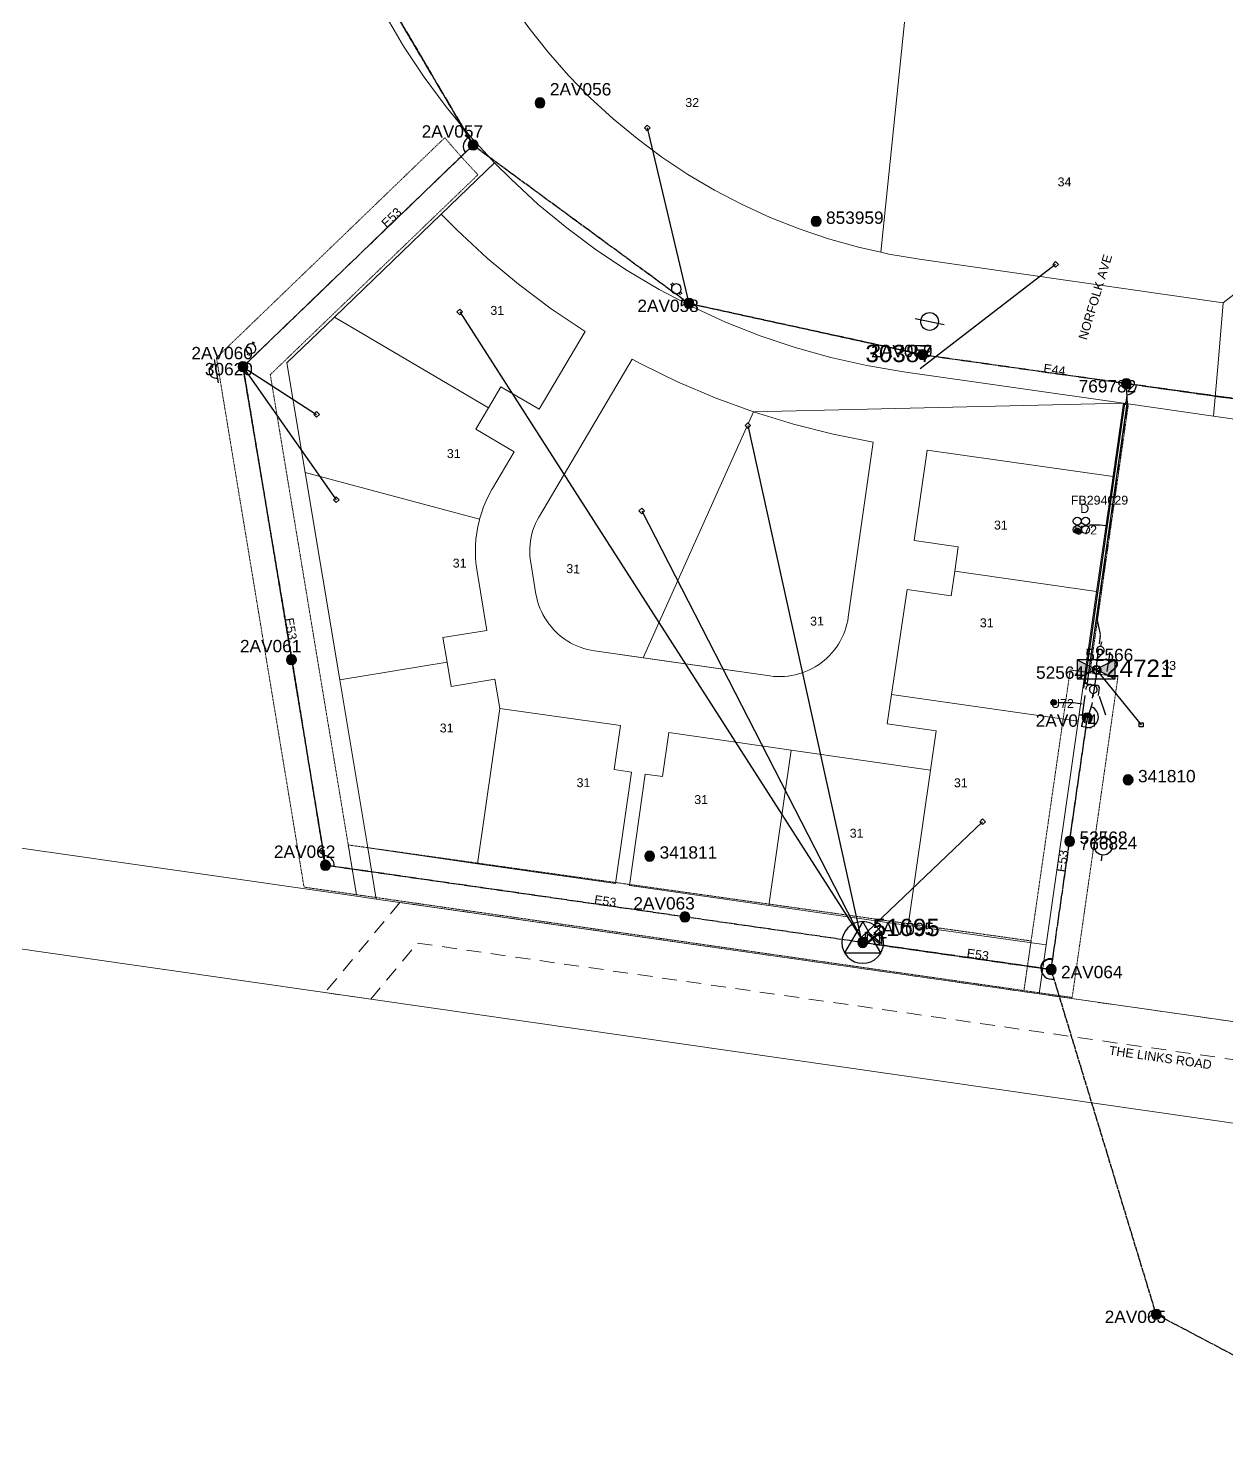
# Model space of a CAD drawing. Header units: metres. Extents: x 277863 to 282129, y 6130772 to 6135401.
# Drawn here: x 278690.1 to 278932.5, y 6133431.6 to 6133719.9 of the extents above; entities that cross this region are included whole.
import ezdxf
from ezdxf.enums import TextEntityAlignment as Align

# ---------------------------------------------------------------- set-up
doc = ezdxf.new("R2010")
doc.units = ezdxf.units.M
for name, pattern in [('Cable Exist OH', [1, 1, 0]), ('Cable Exist UG', [8.2, 4, -1.2, 1.8, -1.2]), ('Dash', [5, 3, -2]), ('HIDDEN', [0.375, 0.25, -0.125]), ('HIDDEN2', [0.1875, 0.125, -0.0625])]:
    doc.linetypes.add(name, pattern=pattern)
doc.layers.get('0').update_dxf_attribs({"color": 6})
for name, color, linetype, lineweight in [('Cadastre Easements_SP_EXT', 9, 'Continuous', 5), ('Cadastre Land Parcels_SP_EXT', 9, 'Continuous', 5), ('Cadastre Other Property_SP_EXT', 9, 'HIDDEN', 5), ('Cadastre Roads_SP_EXT', 9, 'Continuous', 5)]:
    doc.layers.add(name, color=color, linetype=linetype, lineweight=lineweight)
for name, color, linetype in [('Duct_SP_EXT', 7, 'Continuous'), ('Equip_HV_EXT', 7, 'Continuous'), ('Equip_LV_EXT', 7, 'Continuous'), ('Equip_SP_HV_EXT', 7, 'Continuous'), ('Equip_SP_LV_EXT', 7, 'Continuous'), ('Mains_HV_EXT', 7, 'Continuous'), ('Mains_LV_EXT', 7, 'Continuous'), ('Services_SP_EXT', 7, 'Continuous'), ('Sub_SP_EXT', 7, 'Continuous'), ('Sub_SP_TR_HV_LV_EXT', 7, 'Continuous'), ('SupportsOH_SP_TR_HV_LV_SL_EXT', 7, 'Continuous'), ('Trench_SP_EXT', 7, 'Continuous')]:
    doc.layers.add(name, color=color, linetype=linetype)
doc.styles.add('HVSW_LABEL', font='arial.ttf')
doc.styles.add('POLE_LABEL', font='arial.ttf')
doc.styles.get("Standard").update_dxf_attribs({"font": 'arial.ttf'})
doc.styles.add('SWITCH_LABEL', font='arial.ttf', dxfattribs={"height": 2.5})

# ---------------------------------------------------------------- blocks, each defined once
blk = doc.blocks.new('SUB_POLE_EXT')
blk.add_wipeout([(0, 4.22), (0.42, 4.2), (0.83, 4.14), (1.21, 4.05), (1.62, 3.9), (1.99, 3.72), (2.35, 3.51), (2.68, 3.26), (2.99, 2.99), (3.28, 2.66), (3.52, 2.34), (3.76, 1.92), (3.9, 1.62), (4.04, 1.23), (4.18, 0.63), (4.22, 0), (4.18, -0.61), (4.06, -1.15), (3.9, -1.62), (3.58, -2.24), (3.22, -2.73), (2.97, -3.01), (2.68, -3.26), (2.36, -3.5), (2, -3.72), (1.64, -3.89), (1.25, -4.03), (0.82, -4.14), (0.42, -4.2), (0, -4.22), (-0.41, -4.2), (-0.8, -4.15), (-1.21, -4.05), (-1.62, -3.9), (-1.99, -3.73), (-2.35, -3.51), (-2.68, -3.26), (-2.96, -3.02), (-3.23, -2.72), (-3.51, -2.35), (-3.71, -2.01), (-3.91, -1.6), (-4.05, -1.21), (-4.16, -0.76), (-4.22, -0.14), (-4.21, 0.39), (-4.14, 0.83), (-4.03, 1.27), (-3.9, 1.63), (-3.71, 2.02), (-3.5, 2.37), (-3.28, 2.67), (-2.99, 2.99), (-2.68, 3.27), (-2.33, 3.52), (-1.98, 3.73), (-1.63, 3.9), (-1.2, 4.05), (-0.78, 4.15), (-0.4, 4.21)])
blk.add_line((2.16, 0.48), (2.16, 0.48, 0))
blk.add_lwpolyline([(-4.22, 0, 1), (4.22, 0, 1)], format="xyb", close=True)
blk.add_lwpolyline([(2.14, 0.52), (0, 4.22), (-3.66, -2.11), (3.66, -2.11)], close=True)
for tag, height, flags, p in [('ASSET_NUM', 3.5, 8, (2, 2)), ('STREET_CODE', 0.2, 9, (1.5, 0)), ('CONSTRUCTED_VOLTAGE', 0.2, 9, (1.5, -0.2)), ('OPERATING_VOLTAGE', 0.2, 9, (1.5, -0.6)), ('OPERATED_BY', 0.2, 9, (1.5, -0.8)), ('ORIENTATION', 0.2, 9, (1.5, -1.2)), ('OWNED_BY', 0.2, 9, (1.5, -1.4)), ('SECONDARY_VOLTAGE', 0.2, 9, (1.5, -1.6)), ('STATE', 0.2, 9, (1.5, -1.8)), ('SUBSTATION_TYPE', 0.2, 9, (1.5, -2)), ('STREETNAME', 0.2, 9, (1.5, -2.8)), ('NO_PHASES', 0.2, 9, (1.5, -0.4)), ('MAINTAINED_BY', 0.2, 9, (1.5, -1)), ('USAGE', 0.2, 9, (1.5, -2.2)), ('LEGEND', 0.2, 9, (1.5, -2.4)), ('LOCATION', 0.2, 9, (1.5, -2.6)), ('SUBURB', 0.2, 9, (1.5, -3)), ('Z', 0.2, 1, (1.5, -3.4)), ('NOTES', 0.2, 9, (1.5, -3.2))]:
    blk.add_attdef(tag, text='', height=height, dxfattribs=dict(flags=flags)).set_placement(p, align=Align.MIDDLE_LEFT)
blk = doc.blocks.new('SUB_PADMOUNT_EXT')
for points in [[(0, 0), (-3.84, 1.92), (-3.84, -1.92)], [(0, 0), (3.84, 1.92), (3.84, -1.92)]]:
    blk.add_hatch(color=256).paths.add_polyline_path(points)
for p, q in [((3.84, 1.92), (-3.84, -1.92)), ((-3.84, 1.92), (3.84, -1.92))]:
    blk.add_line(p, q)
blk.add_lwpolyline([(-3.84, -1.92), (3.84, -1.92), (3.84, 1.92), (-3.84, 1.92)], close=True)
for tag, height, flags, p in [('ASSET_NUM', 3.5, 8, (2, 2)), ('STREET_CODE', 0.2, 9, (1.5, 0)), ('CONSTRUCTED_VOLTAGE', 0.2, 9, (1.5, -0.2)), ('OPERATING_VOLTAGE', 0.2, 9, (1.5, -0.6)), ('ORIENTATION', 0.2, 9, (1.5, -0.8)), ('OWNED_BY', 0.2, 9, (1.5, -1)), ('OPERATED_BY', 0.2, 9, (1.5, -1.2)), ('SECONDARY_VOLTAGE', 0.2, 9, (1.5, -1.6)), ('STATE', 0.2, 9, (1.5, -1.8)), ('SUBSTATION_TYPE', 0.2, 9, (1.5, -2.2)), ('NO_PHASES', 0.2, 9, (1.5, -0.4)), ('MAINTAINED_BY', 0.2, 9, (1.5, -1.4)), ('PARENT', 0.2, 9, (1.5, -2)), ('USAGE', 0.2, 9, (1.5, -2.4)), ('LEGEND', 0.2, 9, (1.5, -2.6)), ('LOCATION', 0.2, 9, (1.5, -2.8)), ('STREETNAME', 0.2, 9, (1.5, -3)), ('SUBURB', 0.2, 9, (1.5, -3.2)), ('Z', 0.2, 1, (1.5, -3.6)), ('NOTES', 0.2, 9, (1.5, -3.4))]:
    blk.add_attdef(tag, text='', height=height, dxfattribs=dict(flags=flags)).set_placement(p, align=Align.MIDDLE_LEFT)
blk = doc.blocks.new('DUCT_EXT')
blk.add_circle((0, 0.8), 0.8)
at = {"flags": 1}
blk.add_attdef('Z', (0, 0), '', height=0.2, dxfattribs=at)
at = {"flags": 9}
for tag, p in [('DUCT_CODE', (0, 0)), ('XSECT_TYPE', (0, -0.2)), ('STATE', (0, -0.6)), ('FB_REFERENCE', (0, -0.4)), ('NOTES', (0, -0.8))]:
    blk.add_attdef(tag, text='', height=0.2, dxfattribs=at).set_placement(p, align=Align.MIDDLE_LEFT)
blk = doc.blocks.new('LV_OH_LINKS_OPEN_EXT')
for p, q in [((-0.17, 4.97), (-0.17, 5.46)), ((-0.17, 3), (-0.17, 2.5)), ((0.17, 4.97), (0.17, 5.46)), ((0.17, 3), (0.17, 2.5))]:
    blk.add_line(p, q)
blk.add_lwpolyline([(0, 2.99, 1), (0, 4.98, 1)], format="xyb", close=True)
at = {"flags": 9}
for tag, p in [('ACTUAL_STATUS', (0, 0)), ('CONSTRUCTED_VOLTAGE', (0, -0.2)), ('OPERATING_VOLTAGE', (0, -0.6)), ('ORIENTATION', (0, -0.8)), ('OWNED_BY', (0, -1)), ('STATE', (0, -1.2)), ('SWITCH_TYPE', (0, -1.4)), ('NO_PHASES', (0, -0.4)), ('USAGE', (0, -1.6)), ('LEGEND', (0, -1.8)), ('NOTES', (0, -2))]:
    blk.add_attdef(tag, text='', height=0.2, dxfattribs=at).set_placement(p, align=Align.MIDDLE_LEFT)
at = {"flags": 1}
blk.add_attdef('Z', (0, 0), '', height=0.2, dxfattribs=at)
blk = doc.blocks.new('LV_OH_LINKS_DISTFUSE_EXT')
for p, q in [((0, 0), (0.96, 0)), ((3.84, 0), (4.8, 0))]:
    blk.add_line(p, q)
blk.add_lwpolyline([(3.84, -1.2), (3.84, 1.2), (0.96, -1.2), (0.96, 1.2)], close=True)
at = {"flags": 9}
for tag, p in [('ACTUAL_STATUS', (0, 0)), ('CONSTRUCTED_VOLTAGE', (0, -0.2)), ('OPERATING_VOLTAGE', (0, -0.6)), ('ORIENTATION', (0, -0.8)), ('OWNED_BY', (0, -1)), ('STATE', (0, -1.2)), ('SWITCH_TYPE', (0, -1.4)), ('NO_PHASES', (0, -0.4)), ('USAGE', (0, -1.6)), ('NOTES', (0, -1.8))]:
    blk.add_attdef(tag, text='', height=0.2, dxfattribs=at).set_placement(p, align=Align.MIDDLE_LEFT)
at = {"flags": 1}
blk.add_attdef('Z', (0, 0), '', height=0.2, dxfattribs=at)
blk = doc.blocks.new('CCP_EXT')
blk.add_wipeout([(0, 0.57), (0.57, 0), (0, -0.57), (-0.57, 0)])
blk.add_lwpolyline([(-0.57, 0), (0, 0.57), (0.57, 0), (0, -0.57), (-0.57, 0)])
at = {"flags": 1}
blk.add_attdef('Z', (0, 0), '', height=0.2, dxfattribs=at)
at = {"flags": 9}
for tag, p in [('CCP_TYPE', (0, 0)), ('CONSTRUCTED_VOLTAGE', (0, -0.2)), ('OPERATING_VOLTAGE', (0, -0.6)), ('ORIENTATION', (0, -0.8)), ('OWNED_BY', (0, -1)), ('STATE', (0, -1.8)), ('NO_PHASES', (0, -0.4)), ('USAGE', (0, -1.2)), ('LEGEND', (0, -1.4)), ('LIFE_SUPPORT', (0, -1.6)), ('NOTES', (0, -2))]:
    blk.add_attdef(tag, text='', height=0.2, dxfattribs=at).set_placement(p, align=Align.MIDDLE_LEFT)
blk = doc.blocks.new('POLE_EXT')
blk.add_hatch(color=256).paths.add_polyline_path([(-1, 0, 1), (1, 0, 1)])
blk.add_lwpolyline([(-1, 0, 1), (1, 0, 1)], format="xyb", close=True)
for tag, height, flags, p in [('pNumber', 2.5, 8, (-17.84, 2.07)), ('OWNED_BY', 0.2, 9, (1.35, -0.4)), ('SPECIAL_USE', 0.2, 9, (1.35, -0.8)), ('STATE', 0.2, 9, (1.35, -1)), ('cLV', 0.2, 9, (1.35, -1.4)), ('hDepth', 0.2, 9, (1.35, -1.6)), ('hDia', 0.2, 9, (1.35, -1.8)), ('cHV', 0.2, 9, (1.35, -2)), ('PARENT', 0.2, 9, (1.35, -0.6)), ('USAGE', 0.2, 9, (1.35, -1.2)), ('LBRACKET', 0.2, 9, (1.35, -2.2)), ('LExisting', 0.2, 9, (1.35, -2.4)), ('LANTNUMBER', 0.2, 9, (1.35, -2.6)), ('LOther', 0.2, 9, (1.35, -2.8)), ('cLinedev', 0.2, 9, (1.35, -3.4)), ('pExisting', 0.2, 9, (1.35, -3.8)), ('pFooting', 0.2, 9, (1.35, -4.4)), ('pNew', 0.2, 9, (1.35, -4.6)), ('pRelocate', 0.2, 9, (1.35, -5)), ('pRemove', 0.2, 9, (1.35, -5.2)), ('pReplace', 0.2, 9, (1.35, -5.4)), ('pStay', 0.2, 9, (1.35, -5.6)), ('pType', 0.2, 9, (1.35, -5.8)), ('LRemove', 0.2, 9, (1.35, -3)), ('LEGEND', 0.2, 9, (1.35, -3.2)), ('LOCATION', 0.2, 9, (1.35, -3.6)), ('PFNUMBER', 0.2, 9, (1.35, -4)), ('NEWPFNUMBER', 0.2, 9, (1.35, -4.2)), ('cspan', 0.2, 9, (1.35, -6)), ('STREETNAME', 0.2, 9, (1.35, -6.2)), ('SUBURB', 0.2, 9, (1.35, -6.4)), ('OPERATED_BY', 0.2, 9, (1.36, -7.01)), ('NOTES', 0.2, 9, (1.35, -6.6)), ('MAINTAINED_BY', 0.2, 9, (1.36, -6.81))]:
    blk.add_attdef(tag, text='', height=height, dxfattribs=dict(flags=flags)).set_placement(p, align=Align.MIDDLE_LEFT)
at = {"style": 'POLE_LABEL'}
for tag, height, flags, p in [('ASSET_NUM', 2.5, 8, (2, 2)), ('STRUCTURE_PLANT_NUMBER', 0.2, 9, (1.35, 0.03)), ('STREET_CODE', 0.2, 9, (1.35, -0.2))]:
    blk.add_attdef(tag, text='', height=height, dxfattribs=dict(at, flags=flags)).set_placement(p, align=Align.MIDDLE_LEFT)
at = {"flags": 1}
blk.add_attdef('Z', (1.35, -7.33), '', height=0.2, dxfattribs=at)
blk = doc.blocks.new('HV_USL_CLOSED_EXT')
blk.add_line((2.4, 5.5), (-2.4, 5.5))
blk.add_lwpolyline([(1.44, 5.5, 0.414214), (0, 6.94, 0.414214), (-1.44, 5.5)], format="xyb")
for tag, height, flags, p in [('ASSET_NUM', 2.5, 8, (2, 2)), ('STREET_CODE', 0.2, 9, (1.5, 0)), ('ACTUAL_STATUS', 0.2, 9, (1.5, -0.2)), ('CONSTRUCTED_VOLTAGE', 0.2, 9, (1.5, -0.4)), ('OPERATING_VOLTAGE', 0.2, 9, (1.5, -0.8)), ('ORIENTATION', 0.2, 9, (1.5, -1)), ('OWNED_BY', 0.2, 9, (1.5, -1.2)), ('OPERATED_BY', 0.2, 9, (1.5, -1.4)), ('STATE', 0.2, 9, (1.5, -1.8)), ('SWITCH_TYPE', 0.2, 9, (1.5, -2)), ('STREETNAME', 0.2, 9, (1.5, -2.8)), ('NO_PHASES', 0.2, 9, (1.5, -0.6)), ('MAINTAINED_BY', 0.2, 9, (1.5, -1.6)), ('USAGE', 0.2, 9, (1.5, -2.2)), ('LEGEND', 0.2, 9, (1.5, -2.4)), ('LOCATION', 0.2, 9, (1.5, -2.6)), ('SUBURB', 0.2, 9, (1.5, -3)), ('Z', 0.2, 1, (1.5, -3.6)), ('NOTES', 0.2, 9, (1.5, -3.2)), ('LABEL_ALIGNMENT', 0.2, 9, (1.5, -3.4))]:
    blk.add_attdef(tag, text='', height=height, dxfattribs=dict(flags=flags)).set_placement(p, align=Align.MIDDLE_LEFT)
blk = doc.blocks.new('HV_ABS_CLOSED_EXT')
blk.add_line((-3, 6.87), (3, 6.87))
blk.add_circle((0, 6.87), 1.8)
at = {"style": 'HVSW_LABEL'}
for tag, height, flags, p in [('ASSET_NUM', 3.5, 8, (2, 2)), ('STREET_CODE', 0.2, 9, (0, -0.2))]:
    blk.add_attdef(tag, text='', height=height, dxfattribs=dict(at, flags=flags)).set_placement(p, align=Align.MIDDLE_LEFT)
at = {"flags": 1}
blk.add_attdef('Z', (0, 0), '', height=0.2, dxfattribs=at)
at = {"flags": 9}
for tag, p in [('ACTUAL_STATUS', (0, -0.4)), ('CONSTRUCTED_VOLTAGE', (0, -0.6)), ('OPERATING_VOLTAGE', (0, -1)), ('ORIENTATION', (0, -1.2)), ('OWNED_BY', (0, -1.4)), ('STATE', (0, -1.6)), ('SWITCH_TYPE', (0, -1.8)), ('STREETNAME', (0, -2.6)), ('SUBURB', (0, -2.8)), ('NO_PHASES', (0, -0.8)), ('USAGE', (0, -2)), ('LEGEND', (0, -2.2)), ('LOCATION', (0, -2.4)), ('NOTES', (0, -3))]:
    blk.add_attdef(tag, text='', height=0.2, dxfattribs=at).set_placement(p, align=Align.MIDDLE_LEFT)
blk = doc.blocks.new('SWG_HOLEC_SU_EXT')
blk.add_line((1.8, -2), (5.8, -2))
for points in [[(1, 0), (0, 0)], [(6.6, 0), (7.6, 0)]]:
    blk.add_lwpolyline(points)
for points in [[(1.8, -0.8, 1), (1.8, 0.8, 1)], [(5.8, -0.8, 1), (5.8, 0.8, 1)]]:
    blk.add_lwpolyline(points, format="xyb", close=True)
at = {"style": 'SWITCH_LABEL', "flags": 8}
blk.add_attdef('ASSET_NUM', text='', height=2.5, rotation=179.9544, dxfattribs=at).set_placement((-2.4, 0), align=Align.MIDDLE_LEFT)
at = {"flags": 1}
blk.add_attdef('Z', (0, 0), '', height=0.2, dxfattribs=at)
at = {"flags": 9}
for tag, p in [('ACTUAL_STATUS', (0, -0.4)), ('CONSTRUCTED_VOLTAGE', (0, -0.6)), ('OPERATING_VOLTAGE', (0, -1)), ('ORIENTATION', (0, -1.2)), ('OWNED_BY', (0, -1.4)), ('STATE', (0, -1.8)), ('SWITCH_TYPE', (0, -2)), ('STREETNAME', (0, -2.6)), ('SUBURB', (0, -2.8)), ('NO_PHASES', (0, -0.8)), ('PARENT', (0, -1.6)), ('USAGE', (0, -2.2)), ('LOCATION', (0, -2.4)), ('NOTES', (0, -3))]:
    blk.add_attdef(tag, text='', height=0.2, dxfattribs=at).set_placement(p, align=Align.MIDDLE_LEFT)
at = {"style": 'SWITCH_LABEL', "flags": 9}
blk.add_attdef('STREET_CODE', text='', height=0.2, dxfattribs=at).set_placement((0, -0.2), align=Align.MIDDLE_LEFT)
blk = doc.blocks.new('HV_ABS_OPEN_EXT')
for p, q in [((-3, 6.87), (-1.8, 6.87)), ((1.8, 6.87), (3, 6.87))]:
    blk.add_line(p, q)
blk.add_circle((0, 6.87), 1.8)
for tag, height, flags, p in [('ASSET_NUM', 2.5, 8, (2, 2)), ('STREET_CODE', 0.2, 9, (1.5, 0)), ('ACTUAL_STATUS', 0.2, 9, (1.5, -0.2)), ('CONSTRUCTED_VOLTAGE', 0.2, 9, (1.5, -0.4)), ('OPERATING_VOLTAGE', 0.2, 9, (1.5, -0.8)), ('ORIENTATION', 0.2, 9, (1.5, -1)), ('OWNED_BY', 0.2, 9, (1.5, -1.2)), ('STATE', 0.2, 9, (1.5, -1.4)), ('SWITCH_TYPE', 0.2, 9, (1.5, -1.6)), ('STREETNAME', 0.2, 9, (1.5, -2.4)), ('SUBURB', 0.2, 9, (1.5, -2.6)), ('NO_PHASES', 0.2, 9, (1.5, -0.6)), ('USAGE', 0.2, 9, (1.5, -1.8)), ('LEGEND', 0.2, 9, (1.5, -2)), ('LOCATION', 0.2, 9, (1.5, -2.2)), ('NOTES', 0.2, 9, (1.5, -2.8)), ('OPERATED_BY', 0.2, 9, (1.5, -3.2)), ('Z', 0.2, 1, (1.5, -3.6)), ('MAINTAINED_BY', 0.2, 9, (1.5, -3)), ('LABEL_ALIGNMENT', 0.2, 9, (1.5, -3.4))]:
    blk.add_attdef(tag, text='', height=height, dxfattribs=dict(flags=flags)).set_placement(p, align=Align.MIDDLE_LEFT)
blk = doc.blocks.new('End Shackle_EXT')
blk.add_wipeout([(0, 0.25), (1.81, 0.25), (1.82, -0.25), (0, -0.25)])
blk.add_line((1.81, -1), (1.81, 1))
at = {"flags": 1}
blk.add_attdef('Z', (0, 0), '', height=0.2, dxfattribs=at)
at = {"flags": 9}
for tag, p in [('CONNECTOR_TYPE', (0, 0)), ('CONSTRUCTED_VOLTAGE', (0, -0.2)), ('OPERATING_VOLTAGE', (0, -0.6)), ('ORIENTATION', (0, -0.8)), ('OWNED_BY', (0, -1)), ('STATE', (0, -1.2)), ('NO_PHASES', (0, -0.4)), ('USAGE', (0, -1.4)), ('NOTES', (0, -1.6))]:
    blk.add_attdef(tag, text='', height=0.2, dxfattribs=at).set_placement(p, align=Align.MIDDLE_LEFT)
blk = doc.blocks.new('CABLE_LARGE_EXT')
h = blk.add_hatch(color=256)
edge = h.paths.add_edge_path()
edge.add_arc((0, 0.55), 0.55, 0, 360)
blk.add_circle((0, 0.55), 0.55)
at = {"flags": 1}
blk.add_attdef('Z', (0, 0), '', height=0.2, dxfattribs=at)
at = {"flags": 9}
for tag, p in [('COND_CODE', (0, 0)), ('STATE', (0, -0.4)), ('XSECT_SIZE', (0, -0.6)), ('FB_REFERENCE', (0, -0.2)), ('NOTES', (0, -0.8))]:
    blk.add_attdef(tag, text='', height=0.2, dxfattribs=at).set_placement(p, align=Align.MIDDLE_LEFT)

msp = doc.modelspace()

# ---------------------------------------------------------------- linework, layer by layer
at = {"layer": 'Cadastre Land Parcels_SP_EXT', "linetype": 'Continuous'}
for points in [[(278868.63, 6133733.63), (278861.99, 6133761.49), (278781.91, 6133734.68), (278784.3, 6133730.45), (278787.66, 6133725.13), (278791.3, 6133720.01), (278795.2, 6133715.08), (278799.35, 6133710.36), (278803.74, 6133705.87), (278808.37, 6133701.61), (278813.21, 6133697.6), (278818.25, 6133693.84), (278823.49, 6133690.36), (278828.89, 6133687.16), (278834.46, 6133684.24), (278840.18, 6133681.62), (278846.02, 6133679.3), (278851.98, 6133677.29), (278858.03, 6133675.6), (278862.55, 6133674.58), (278868.63, 6133733.63)], [(278947.89, 6133722.65), (278868.63, 6133733.63), (278862.55, 6133674.58), (278864.17, 6133674.22), (278870.36, 6133673.17), (278931.84, 6133664.37), (278942.77, 6133672.91), (278947.89, 6133722.65)], [(278783.13, 6133643.07), (278785.68, 6133647.37), (278793.43, 6133642.8), (278802.72, 6133658.53), (278795.84, 6133663.14), (278789.22, 6133668.11), (278782.87, 6133673.41), (278776.81, 6133679.05), (278773.58, 6133682.29), (278751.98, 6133661.47), (278783.13, 6133643.07)], [(278783.13, 6133643.07), (278751.98, 6133661.47), (278742.37, 6133652.2), (278746.07, 6133630), (278781.36, 6133620.55), (278781.73, 6133621.8), (278782.17, 6133623.04), (278782.67, 6133624.25), (278783.23, 6133625.43), (278783.85, 6133626.58), (278783.98, 6133626.8), (278788.34, 6133634.18), (278780.59, 6133638.76), (278783.13, 6133643.07)], [(278791.51, 6133613.97), (278791.53, 6133613.24), (278791.6, 6133612.51), (278791.7, 6133611.78), (278792.76, 6133605.39), (278792.91, 6133604.67), (278793.09, 6133603.96), (278793.31, 6133603.26), (278793.56, 6133602.57), (278793.86, 6133601.9), (278794.18, 6133601.24), (278794.54, 6133600.6), (278794.93, 6133599.98), (278795.36, 6133599.38), (278795.81, 6133598.81), (278796.3, 6133598.26), (278796.81, 6133597.73), (278797.35, 6133597.24), (278797.91, 6133596.77), (278798.5, 6133596.33), (278799.11, 6133595.93), (278799.74, 6133595.55), (278800.39, 6133595.21), (278801.06, 6133594.9), (278801.74, 6133594.64), (278802.44, 6133594.4), (278803.14, 6133594.2), (278803.86, 6133594.04), (278804.58, 6133593.92), (278814.48, 6133592.5), (278836.81, 6133642.26), (278829.04, 6133645.11), (278821.43, 6133648.37), (278814, 6133652.01), (278812.21, 6133652.96), (278793.45, 6133621.2), (278793.33, 6133620.99), (278792.99, 6133620.34), (278792.68, 6133619.68), (278792.4, 6133619), (278792.16, 6133618.31), (278791.96, 6133617.6), (278791.79, 6133616.89), (278791.66, 6133616.17), (278791.57, 6133615.44), (278791.52, 6133614.71), (278791.51, 6133613.97)], [(278814.48, 6133592.5), (278840.12, 6133588.84), (278840.85, 6133588.75), (278841.58, 6133588.71), (278842.31, 6133588.7), (278843.04, 6133588.73), (278843.78, 6133588.8), (278844.5, 6133588.9), (278845.22, 6133589.05), (278845.93, 6133589.23), (278846.63, 6133589.45), (278847.32, 6133589.7), (278847.99, 6133589.99), (278848.65, 6133590.32), (278849.29, 6133590.68), (278849.91, 6133591.07), (278850.5, 6133591.49), (278851.08, 6133591.95), (278851.63, 6133592.43), (278852.15, 6133592.95), (278852.65, 6133593.49), (278853.12, 6133594.05), (278853.55, 6133594.64), (278853.96, 6133595.25), (278854.34, 6133595.88), (278854.68, 6133596.53), (278854.98, 6133597.2), (278855.25, 6133597.88), (278855.49, 6133598.57), (278855.68, 6133599.28), (278855.84, 6133599.99), (278855.97, 6133600.72), (278861.03, 6133636.17), (278852.91, 6133637.76), (278844.88, 6133639.77), (278836.97, 6133642.2), (278836.81, 6133642.26), (278814.48, 6133592.5)], [(278929.86, 6133641.42), (278911.66, 6133644.02), (278909.54, 6133629.17), (278906.21, 6133605.92), (278902.46, 6133579.68), (278895.98, 6133534.38), (278894.56, 6133524.48), (278954.08, 6133515.97), (278971.18, 6133635.51), (278929.86, 6133641.42)], [(278909.54, 6133629.17), (278871.91, 6133634.55), (278869.29, 6133616.23), (278878.21, 6133614.96), (278877.5, 6133610.01), (278906.21, 6133605.92), (278909.54, 6133629.17)], [(278781.36, 6133620.55), (278746.07, 6133630), (278753.05, 6133588.04), (278774.77, 6133591.64), (278773.95, 6133596.58), (278782.83, 6133598.05), (278780.85, 6133609.97), (278780.67, 6133611.27), (278780.55, 6133612.58), (278780.51, 6133613.88), (278780.53, 6133615.19), (278780.62, 6133616.5), (278780.78, 6133617.8), (278781.01, 6133619.09), (278781.31, 6133620.36), (278781.36, 6133620.55)], [(278906.21, 6133605.92), (278877.5, 6133610.01), (278876.79, 6133605.06), (278867.88, 6133606.33), (278864.68, 6133585.06), (278902.46, 6133579.68), (278906.21, 6133605.92)], [(278785.46, 6133582.27), (278784.47, 6133588.19), (278775.59, 6133586.71), (278774.77, 6133591.64), (278753.05, 6133588.04), (278758.71, 6133554.02), (278780.96, 6133550.83), (278785.46, 6133582.27)], [(278780.96, 6133550.83), (278808.86, 6133546.84), (278812.08, 6133569.37), (278808.62, 6133569.86), (278809.89, 6133578.77), (278785.46, 6133582.27), (278780.96, 6133550.83)], [(278839.89, 6133542.39), (278844.39, 6133573.82), (278819.63, 6133577.36), (278818.36, 6133568.45), (278814.89, 6133568.95), (278811.67, 6133546.42), (278839.89, 6133542.39)]]:
    msp.add_lwpolyline(points, close=True, dxfattribs=at)
msp.add_lwpolyline([(278616.86, 6133564.2), (278756.42, 6133544.24), (278760.43, 6133543.67), (278758.71, 6133554.02), (278753.05, 6133588.04), (278746.07, 6133630), (278742.37, 6133652.2), (278751.98, 6133661.47), (278773.58, 6133682.29), (278784.39, 6133692.7), (278779.33, 6133698.23), (278774.57, 6133704.01), (278770.12, 6133710.04), (278765.99, 6133716.29), (278762.19, 6133722.75)], dxfattribs=at)
at = {"layer": 'Cadastre Other Property_SP_EXT', "linetype": 'HIDDEN2'}
for points in [[(278911.66, 6133644.02), (278903.87, 6133589.56), (278904.86, 6133589.42), (278912.65, 6133643.86), (278911.66, 6133644.02)], [(278891.51, 6133525.14), (278901.27, 6133523.74), (278910.53, 6133588.65), (278900.88, 6133590.05), (278891.51, 6133525.14)]]:
    msp.add_lwpolyline(points, close=True, dxfattribs=at)
at = {"layer": 'Duct_SP_EXT'}
for p, q in [((278911.85, 6133643.99), (278904.11, 6133589.58)), ((278912.33, 6133643.93), (278904.59, 6133589.51)), ((278911.85, 6133643.99), (278912.09, 6133643.96)), ((278912.33, 6133643.93), (278912.09, 6133643.96)), ((278904.11, 6133589.58), (278903.8, 6133587.4)), ((278904.11, 6133589.58), (278904.35, 6133589.55)), ((278904.59, 6133589.51), (278904.35, 6133589.55)), ((278903.8, 6133587.4), (278904.04, 6133587.37)), ((278904.28, 6133587.34), (278904.04, 6133587.37)), ((278904.59, 6133589.51), (278904.28, 6133587.34))]:
    msp.add_line(p, q, dxfattribs=at)
for points in [[(278904.76, 6133619.44), (278906.88, 6133619.44), (278908.12, 6133619.28)], [(278898.34, 6133583.43), (278901.55, 6133583.43), (278903.28, 6133583.19)]]:
    msp.add_lwpolyline(points, dxfattribs=at)
at = {"layer": 'Mains_HV_EXT', "linetype": 'Cable Exist OH'}
for points in [[(278780.05, 6133696.29), (278753.75, 6133740.99)], [(278780.05, 6133696.29), (278823.71, 6133664.25), (278871.03, 6133653.85)], [(278871.03, 6133653.85), (278912.14, 6133648.05), (278912.18, 6133648.04)], [(278912.18, 6133648.04), (278943.41, 6133643.6)], [(278897.03, 6133529.38), (278900.76, 6133555.35)], [(279099.55, 6133363.76), (279006.71, 6133412.86), (278918.28, 6133459.61), (278897.03, 6133529.38)]]:
    msp.add_lwpolyline(points, dxfattribs=at)
at = {"layer": 'Mains_HV_EXT', "linetype": 'Cable Exist UG'}
msp.add_lwpolyline([(278906.15, 6133590.14), (278907, 6133597.22), (278906.32, 6133600.43), (278906.32, 6133600.43), (278912.48, 6133643.92), (278912.25, 6133648)], dxfattribs=at)
at = {"layer": 'Mains_HV_EXT', "linetype": 'Continuous'}
for points in [[(278912.31, 6133645.74, 0.37039), (278914.31, 6133647.74)], [(278904.08, 6133578.41, 0.930052), (278905.06, 6133582.6)], [(278894.95, 6133529.73, 0.485495), (278897.61, 6133527.48)], [(278897.31, 6133531.32, 0.532912), (278894.98, 6133529.7)]]:
    msp.add_lwpolyline(points, format="xyb", dxfattribs=at)
at = {"layer": 'Mains_LV_EXT', "linetype": 'Cable Exist OH'}
for points in [[(278753.75, 6133740.99), (278780.05, 6133696.29)], [(278780.05, 6133696.29), (278823.79, 6133664.18)], [(278871.1, 6133653.85), (278823.79, 6133664.18)], [(278943.4, 6133643.67), (278912.32, 6133647.99), (278871.07, 6133653.81)]]:
    msp.add_lwpolyline(points, dxfattribs=at)
at = {"layer": 'Mains_LV_EXT', "linetype": 'Continuous'}
for points in [[(278779.16, 6133697.81, 0.490514), (278778.51, 6133694.8)], [(278751.91, 6133550.2, 0.48015), (278749.85, 6133552.43)], [(278897.25, 6133531.6, 0.423425), (278894.84, 6133529.71)]]:
    msp.add_lwpolyline(points, format="xyb", dxfattribs=at)
at = {"layer": 'Trench_SP_EXT', "linetype": 'Cable Exist UG'}
for points in [[(278912.05, 6133643.69, 0.042273), (278912.38, 6133645.53), (278912.38, 6133645.53), (278912.23, 6133647.98)], [(278904.33, 6133580.31), (278903.61, 6133580.41), (278903.61, 6133580.41, -0.4522), (278903.35, 6133580.91), (278903.35, 6133580.91), (278904.16, 6133586.68), (278904.16, 6133586.68, -0.184602), (278905.02, 6133587.08), (278905.02, 6133587.08), (278906.3, 6133586.92), (278906.3, 6133586.92, -0.375324), (278906.77, 6133586.32)], [(278906.6, 6133584.86), (278906.78, 6133586.49), (278906.78, 6133586.49, 0.33385), (278906.22, 6133586.92), (278906.22, 6133586.92), (278904.31, 6133587.18), (278904.31, 6133587.18, -0.386555), (278904.07, 6133587.49)]]:
    msp.add_lwpolyline(points, format="xyb", dxfattribs=at)
msp.add_lwpolyline([(278906.73, 6133584.77), (278908.11, 6133580.59)], dxfattribs=at)

# ---------------------------------------------------------------- block references
at = {"layer": 'Duct_SP_EXT'}
for name, p in [('DUCT_EXT', (278902.29, 6133619.36)), ('DUCT_EXT', (278902.29, 6133617.66)), ('CABLE_LARGE_EXT', (278902.29, 6133617.66)), ('DUCT_EXT', (278903.99, 6133619.36)), ('DUCT_EXT', (278903.99, 6133617.66)), ('CABLE_LARGE_EXT', (278897.52, 6133582.92))]:
    msp.add_blockref(name, p, dxfattribs=at)
at = {"layer": 'Equip_HV_EXT'}
ref = msp.add_blockref('SWG_HOLEC_SU_EXT', (278906.07, 6133588.25), dxfattribs=dict(at, rotation=81.10414303446277))
ref.add_attrib('ASSET_NUM', '52564', dxfattribs={"layer": '0', "height": 2.5, "style": 'SWITCH_LABEL'}).set_placement((278903.67, 6133589.5), align=Align.MIDDLE_RIGHT)
ref = msp.add_blockref('SWG_HOLEC_SU_EXT', (278906.32, 6133591.83), dxfattribs=dict(at, rotation=262.2781742135924))
ref.add_attrib('ASSET_NUM', '52566', dxfattribs={"layer": '0', "height": 2.5, "style": 'SWITCH_LABEL'}).set_placement((278903.92, 6133593.08), align=Align.MIDDLE_LEFT)
at = {"layer": 'Equip_SP_HV_EXT'}
ref = msp.add_blockref('HV_ABS_CLOSED_EXT', (278871.03, 6133653.85), dxfattribs=dict(at, rotation=348.3741013429215))
ref.add_attrib('ASSET_NUM', '30387', dxfattribs={"layer": '0', "height": 3.5, "style": 'HVSW_LABEL'}).set_placement((278873.03, 6133654.1), align=Align.MIDDLE_RIGHT)
ref = msp.add_blockref('HV_USL_CLOSED_EXT', (278733.47, 6133651.43), dxfattribs=dict(at, rotation=99.29210743980055))
ref.add_attrib('ASSET_NUM', '30620', dxfattribs={"layer": '0', "height": 2.5}).set_placement((278735.47, 6133652.18), align=Align.TOP_RIGHT)
ref = msp.add_blockref('HV_ABS_OPEN_EXT', (278900.76, 6133555.35), dxfattribs=dict(at, rotation=261.8275638562083))
ref.add_attrib('ASSET_NUM', '52568', dxfattribs={"layer": '0', "height": 2.5, "rotation": 0.0012}).set_placement((278902.76, 6133556.1), align=Align.MIDDLE_LEFT)
at = {"layer": 'Equip_SP_LV_EXT'}
for p, rotation in [((278823.79, 6133664.18), 41.22818764570599), ((278733.47, 6133651.43), 336.3715828287125)]:
    msp.add_blockref('LV_OH_LINKS_OPEN_EXT', p, dxfattribs=dict(at, rotation=rotation))
at = {"layer": 'Sub_SP_EXT'}
ref = msp.add_blockref('SUB_PADMOUNT_EXT', (278906.15, 6133590.14), dxfattribs=at)
ref.add_attrib('ASSET_NUM', '24721', dxfattribs={"layer": '0', "height": 3.5}).set_placement((278908.15, 6133590.39), align=Align.MIDDLE_LEFT)
at = {"layer": 'Sub_SP_TR_HV_LV_EXT'}
ref = msp.add_blockref('SUB_POLE_EXT', (278858.89, 6133534.88), dxfattribs=at)
ref.add_attrib('ASSET_NUM', '51695', dxfattribs={"layer": '0', "height": 3.5}).set_placement((278860.89, 6133535.13), align=Align.BOTTOM_LEFT)
at = {"layer": 'SupportsOH_SP_TR_HV_LV_SL_EXT'}
ref = msp.add_blockref('POLE_EXT', (278793.58, 6133704.83), dxfattribs=at)
ref.add_attrib('ASSET_NUM', '2AV056', dxfattribs={"layer": '0', "height": 2.5, "style": 'POLE_LABEL'}).set_placement((278795.58, 6133705.58), align=Align.BOTTOM_LEFT)
ref = msp.add_blockref('POLE_EXT', (278780.05, 6133696.29), dxfattribs=at)
ref.add_attrib('ASSET_NUM', '2AV057', dxfattribs={"layer": '0', "height": 2.5, "style": 'POLE_LABEL'}).set_placement((278782.06, 6133697.04), align=Align.BOTTOM_RIGHT)
ref = msp.add_blockref('POLE_EXT', (278849.46, 6133680.84), dxfattribs=at)
ref.add_attrib('ASSET_NUM', '853959', dxfattribs={"layer": '0', "height": 2.5, "style": 'POLE_LABEL'}).set_placement((278851.46, 6133681.59), align=Align.MIDDLE_LEFT)
ref = msp.add_blockref('POLE_EXT', (278823.71, 6133664.25), dxfattribs=at)
ref.add_attrib('ASSET_NUM', '2AV058', dxfattribs={"layer": '0', "height": 2.5, "style": 'POLE_LABEL'}).set_placement((278825.71, 6133665), align=Align.TOP_RIGHT)
ref = msp.add_blockref('POLE_EXT', (278871.03, 6133653.85), dxfattribs=at)
ref.add_attrib('ASSET_NUM', '2AV059', dxfattribs={"layer": '0', "height": 2.5, "style": 'POLE_LABEL'}).set_placement((278873.03, 6133654.6), align=Align.MIDDLE_RIGHT)
ref = msp.add_blockref('POLE_EXT', (278733.47, 6133651.43), dxfattribs=at)
ref.add_attrib('ASSET_NUM', '2AV060', dxfattribs={"layer": '0', "height": 2.5, "style": 'POLE_LABEL'}).set_placement((278735.47, 6133652.18), align=Align.BOTTOM_RIGHT)
ref = msp.add_blockref('POLE_EXT', (278912.23, 6133647.98), dxfattribs=at)
ref.add_attrib('ASSET_NUM', '769782', dxfattribs={"layer": '0', "height": 2.5, "rotation": 0.0752, "style": 'POLE_LABEL'}).set_placement((278914.23, 6133648.73), align=Align.TOP_RIGHT)
ref = msp.add_blockref('POLE_EXT', (278743.29, 6133592.12), dxfattribs=at)
ref.add_attrib('ASSET_NUM', '2AV061', dxfattribs={"layer": '0', "height": 2.5, "style": 'POLE_LABEL'}).set_placement((278745.29, 6133592.87), align=Align.BOTTOM_RIGHT)
ref = msp.add_blockref('POLE_EXT', (278904.32, 6133580.29), dxfattribs=at)
ref.add_attrib('ASSET_NUM', '2AV074', dxfattribs={"layer": '0', "height": 2.5, "style": 'POLE_LABEL'}).set_placement((278906.32, 6133581.04), align=Align.TOP_RIGHT)
ref = msp.add_blockref('POLE_EXT', (278912.6, 6133567.8), dxfattribs=at)
ref.add_attrib('ASSET_NUM', '341810', dxfattribs={"layer": '0', "height": 2.5, "style": 'POLE_LABEL'}).set_placement((278914.6, 6133568.55), align=Align.MIDDLE_LEFT)
ref = msp.add_blockref('POLE_EXT', (278900.76, 6133555.35), dxfattribs=at)
ref.add_attrib('ASSET_NUM', '766824', dxfattribs={"layer": '0', "height": 2.5, "rotation": 1, "style": 'POLE_LABEL'}).set_placement((278902.76, 6133556.1), align=Align.TOP_LEFT)
ref = msp.add_blockref('POLE_EXT', (278815.78, 6133552.35), dxfattribs=at)
ref.add_attrib('ASSET_NUM', '341811', dxfattribs={"layer": '0', "height": 2.5, "style": 'POLE_LABEL'}).set_placement((278817.78, 6133553.1), align=Align.MIDDLE_LEFT)
ref = msp.add_blockref('POLE_EXT', (278822.9, 6133540.05), dxfattribs=at)
ref.add_attrib('ASSET_NUM', '2AV063', dxfattribs={"layer": '0', "height": 2.5, "style": 'POLE_LABEL'}).set_placement((278824.9, 6133540.8), align=Align.BOTTOM_RIGHT)
ref = msp.add_blockref('POLE_EXT', (278897.03, 6133529.4), dxfattribs=at)
ref.add_attrib('ASSET_NUM', '2AV064', dxfattribs={"layer": '0', "height": 2.5, "style": 'POLE_LABEL'}).set_placement((278899.03, 6133530.15), align=Align.TOP_LEFT)
ref = msp.add_blockref('POLE_EXT', (278918.28, 6133459.61), dxfattribs=at)
ref.add_attrib('ASSET_NUM', '2AV065', dxfattribs={"layer": '0', "height": 2.5, "style": 'POLE_LABEL'}).set_placement((278920.28, 6133460.36), align=Align.TOP_RIGHT)

# ---------------------------------------------------------------- texts
at = {"layer": 'Cadastre Land Parcels_SP_EXT'}
for s, p in [('32', (278822.98, 6133703.99)), ('34', (278898.32, 6133687.93)), ('31', (278783.53, 6133661.92)), ('31', (278774.73, 6133632.93)), ('31', (278885.44, 6133618.47)), ('31', (278775.92, 6133610.77)), ('31', (278882.59, 6133598.68)), ('33', (278919.5, 6133590.06)), ('31', (278773.29, 6133577.39)), ('31', (278800.98, 6133566.32)), ('31', (278877.34, 6133566.3)), ('31', (278824.8, 6133562.9)), ('31', (278856.25, 6133556.09))]:
    msp.add_text(s, height=1.8, dxfattribs=at).set_placement(p)
for rotation, p in [(356.8026, (278798.85, 6133609.69)), (0.6959, (278848.25, 6133599.02))]:
    msp.add_text('31', height=1.8, rotation=rotation, dxfattribs=at).set_placement(p)
at = {"layer": 'Cadastre Roads_SP_EXT'}
for s, rotation, p in [('NORFOLK AVE', 73.1591, (278904.21, 6133656.71)), ('THE LINKS ROAD', 351.8397, (278908.62, 6133512.19))]:
    msp.add_text(s, height=1.8, rotation=rotation, dxfattribs=at).set_placement(p)
at = {"layer": 'Duct_SP_EXT'}
for s, p in [('FB294029', (278901, 6133623.5)), ('D', (278902.9, 6133621.81)), ('U72', (278901.69, 6133617.46)), ('U72', (278896.99, 6133582.35))]:
    msp.add_text(s, height=1.8, dxfattribs=at).set_placement(p)
at = {"layer": 'Mains_LV_EXT'}
for s, rotation, p in [('E53', 43.925, (278762.53, 6133679.41)), ('E44', 352.2553, (278895.36, 6133650.24)), ('E53', 279.3945, (278741.91, 6133600.43)), ('E53', 81.8151, (278899.85, 6133549.03)), ('E53', 351.8424, (278804.46, 6133542.7)), ('E53', 351.8195, (278879.84, 6133531.87))]:
    msp.add_text(s, height=1.8, rotation=rotation, dxfattribs=at).set_placement(p)

# ---------------------------------------------------------------- next in the draw order: linework, layer by layer
at = {"layer": 'Cadastre Easements_SP_EXT', "linetype": 'Dash'}
msp.add_lwpolyline([(278765.24, 6133542.98), (278750.05, 6133524.73), (278759.35, 6133523.39), (278768.8, 6133534.75), (279032.55, 6133497.08), (279033.62, 6133504.59), (279013.49, 6133507.47), (278954.08, 6133515.97), (278894.56, 6133524.48), (278765.24, 6133542.98)], close=True, dxfattribs=at)
at = {"layer": 'Cadastre Land Parcels_SP_EXT', "linetype": 'Continuous'}
for points in [[(278911.66, 6133644.02), (278867.11, 6133650.39), (278859.72, 6133651.65), (278852.41, 6133653.29), (278845.2, 6133655.31), (278838.1, 6133657.7), (278831.14, 6133660.46), (278824.33, 6133663.59), (278817.69, 6133667.06), (278811.25, 6133670.88), (278805.01, 6133675.03), (278799, 6133679.5), (278793.23, 6133684.28), (278787.72, 6133689.36), (278784.39, 6133692.7), (278773.58, 6133682.29), (278776.81, 6133679.05), (278782.87, 6133673.41), (278789.22, 6133668.11), (278795.84, 6133663.14), (278802.72, 6133658.53), (278793.43, 6133642.8), (278785.68, 6133647.37), (278783.13, 6133643.07), (278780.59, 6133638.76), (278788.34, 6133634.18), (278783.98, 6133626.8), (278783.85, 6133626.58), (278783.23, 6133625.43), (278782.67, 6133624.25), (278782.17, 6133623.04), (278781.73, 6133621.8), (278781.36, 6133620.55), (278781.31, 6133620.36), (278781.01, 6133619.09), (278780.78, 6133617.8), (278780.62, 6133616.5), (278780.53, 6133615.19), (278780.51, 6133613.88), (278780.55, 6133612.58), (278780.67, 6133611.27), (278780.85, 6133609.97), (278782.83, 6133598.05), (278773.95, 6133596.58), (278774.77, 6133591.64), (278775.59, 6133586.71), (278784.47, 6133588.19), (278785.46, 6133582.27), (278809.89, 6133578.77), (278808.62, 6133569.86), (278812.08, 6133569.37), (278808.86, 6133546.84), (278780.96, 6133550.83), (278758.71, 6133554.02), (278760.43, 6133543.67), (278894.56, 6133524.48), (278895.98, 6133534.38), (278868.11, 6133538.35), (278839.89, 6133542.39), (278811.67, 6133546.42), (278814.89, 6133568.95), (278818.36, 6133568.45), (278819.63, 6133577.36), (278844.39, 6133573.82), (278872.61, 6133569.79), (278873.74, 6133577.71), (278863.84, 6133579.12), (278864.68, 6133585.06), (278867.88, 6133606.33), (278876.79, 6133605.06), (278877.5, 6133610.01), (278878.21, 6133614.96), (278869.29, 6133616.23), (278871.91, 6133634.55), (278909.54, 6133629.17), (278911.66, 6133644.02), (278836.81, 6133642.26), (278836.97, 6133642.2), (278844.88, 6133639.77), (278852.91, 6133637.76), (278861.03, 6133636.17), (278855.97, 6133600.72), (278855.84, 6133599.99), (278855.68, 6133599.28), (278855.49, 6133598.57), (278855.25, 6133597.88), (278854.98, 6133597.2), (278854.68, 6133596.53), (278854.34, 6133595.88), (278853.96, 6133595.25), (278853.55, 6133594.64), (278853.12, 6133594.05), (278852.65, 6133593.49), (278852.15, 6133592.95), (278851.63, 6133592.43), (278851.08, 6133591.95), (278850.5, 6133591.49), (278849.91, 6133591.07), (278849.29, 6133590.68), (278848.65, 6133590.32), (278847.99, 6133589.99), (278847.32, 6133589.7), (278846.63, 6133589.45), (278845.93, 6133589.23), (278845.22, 6133589.05), (278844.5, 6133588.9), (278843.78, 6133588.8), (278843.04, 6133588.73), (278842.31, 6133588.7), (278841.58, 6133588.71), (278840.85, 6133588.75), (278840.12, 6133588.84), (278804.58, 6133593.92), (278803.86, 6133594.04), (278803.14, 6133594.2), (278802.44, 6133594.4), (278801.74, 6133594.64), (278801.06, 6133594.91), (278800.39, 6133595.21), (278799.74, 6133595.55), (278799.11, 6133595.93), (278798.5, 6133596.33), (278797.91, 6133596.77), (278797.35, 6133597.24), (278796.81, 6133597.73), (278796.3, 6133598.26), (278795.81, 6133598.81), (278795.36, 6133599.38), (278794.93, 6133599.98), (278794.54, 6133600.6), (278794.18, 6133601.24), (278793.86, 6133601.9), (278793.56, 6133602.57), (278793.31, 6133603.26), (278793.09, 6133603.96), (278792.91, 6133604.67), (278792.76, 6133605.39), (278791.7, 6133611.78), (278791.6, 6133612.51), (278791.53, 6133613.24), (278791.51, 6133613.97), (278791.52, 6133614.71), (278791.57, 6133615.44), (278791.66, 6133616.17), (278791.79, 6133616.89), (278791.96, 6133617.6), (278792.16, 6133618.31), (278792.4, 6133619), (278792.68, 6133619.68), (278792.99, 6133620.34), (278793.33, 6133620.99), (278793.45, 6133621.2), (278812.21, 6133652.96), (278814, 6133652.01), (278821.43, 6133648.37), (278829.04, 6133645.11), (278836.81, 6133642.26)], [(278902.46, 6133579.68), (278864.68, 6133585.06), (278863.84, 6133579.12), (278873.74, 6133577.71), (278872.61, 6133569.79), (278868.11, 6133538.35), (278895.98, 6133534.38), (278902.46, 6133579.68)], [(278868.11, 6133538.35), (278872.61, 6133569.79), (278844.39, 6133573.82), (278839.89, 6133542.39), (278868.11, 6133538.35)], [(279198.24, 6133445.14), (279200.34, 6133459.99), (278759.35, 6133523.39), (278750.05, 6133524.73), (278614.07, 6133544.28), (278590.8, 6133376.22), (278589.56, 6133374.71), (278582.46, 6133366.04), (278580.68, 6133363.87), (278517.71, 6133286.95), (278814.27, 6133244.07), (279148.66, 6133195.37), (279162.6, 6133193.39), (279198.24, 6133445.14)]]:
    msp.add_lwpolyline(points, close=True, dxfattribs=at)
at = {"layer": 'Cadastre Other Property_SP_EXT', "linetype": 'HIDDEN2'}
msp.add_lwpolyline([(278754.78, 6133554.62), (278756.44, 6133544.55), (278891.51, 6133525.14), (278892.96, 6133535.19), (278754.78, 6133554.62)], close=True, dxfattribs=at)
at = {"layer": 'Mains_HV_EXT', "linetype": 'Cable Exist OH'}
msp.add_lwpolyline([(278897.03, 6133529.38), (278897.03, 6133529.4), (278858.89, 6133534.88)], dxfattribs=at)
at = {"layer": 'Mains_LV_EXT', "linetype": 'Cable Exist OH'}
for points in [[(278858.89, 6133534.88), (278822.9, 6133540.05), (278750.28, 6133550.46)], [(278858.89, 6133534.88), (278897.03, 6133529.4)]]:
    msp.add_lwpolyline(points, dxfattribs=at)

# ---------------------------------------------------------------- next in the draw order: block references
at = {"layer": 'Equip_LV_EXT'}
for p in [(278858.49, 6133535.79), (278858.89, 6133535.88)]:
    msp.add_blockref('LV_OH_LINKS_DISTFUSE_EXT', p, dxfattribs=at)
at = {"layer": 'Services_SP_EXT'}
for p in [(278815.29, 6133699.75), (278748.37, 6133641.78), (278752.34, 6133624.51)]:
    msp.add_blockref('CCP_EXT', p, dxfattribs=at)
for p, rotation in [((278915.26, 6133578.95), 225.0000000000003), ((278749.37, 6133553.4), 90.0000000000002)]:
    msp.add_blockref('CCP_EXT', p, dxfattribs=dict(at, rotation=rotation))
at = {"layer": 'SupportsOH_SP_TR_HV_LV_SL_EXT'}
ref = msp.add_blockref('POLE_EXT', (278858.89, 6133534.88), dxfattribs=at)
ref.add_attrib('ASSET_NUM', '2AV095', dxfattribs={"layer": '0', "height": 2.5, "style": 'POLE_LABEL'}).set_placement((278860.89, 6133535.63), align=Align.BOTTOM_LEFT)

# ---------------------------------------------------------------- next in the draw order: linework, layer by layer
at = {"layer": 'Mains_LV_EXT', "linetype": 'Cable Exist OH'}
msp.add_lwpolyline([(278733.47, 6133651.43), (278743.29, 6133592.12), (278750.17, 6133550.51)], dxfattribs=at)
at = {"layer": 'Services_SP_EXT'}
for points in [[(278815.29, 6133699.75), (278823.71, 6133664.25)], [(278733.47, 6133651.43), (278748.37, 6133641.78)], [(278733.47, 6133651.43), (278752.34, 6133624.51)], [(278906.15, 6133590.14), (278915.26, 6133578.95)], [(278749.37, 6133553.4), (278750.17, 6133550.51)]]:
    msp.add_lwpolyline(points, dxfattribs=at)

# ---------------------------------------------------------------- next in the draw order: block references
for p in [(278897.92, 6133672.14), (278777.35, 6133662.51), (278835.64, 6133639.5), (278814.16, 6133622.24)]:
    msp.add_blockref('CCP_EXT', p, dxfattribs=at)
at = {"layer": 'Services_SP_EXT', "rotation": 90.0000000000002}
msp.add_blockref('CCP_EXT', (278883.15, 6133559.32), dxfattribs=at)
at = {"layer": 'SupportsOH_SP_TR_HV_LV_SL_EXT'}
ref = msp.add_blockref('POLE_EXT', (278750.17, 6133550.51), dxfattribs=at)
ref.add_attrib('ASSET_NUM', '2AV062', dxfattribs={"layer": '0', "height": 2.5, "style": 'POLE_LABEL'}).set_placement((278752.17, 6133551.26), align=Align.BOTTOM_RIGHT)

# ---------------------------------------------------------------- next in the draw order: linework, layer by layer
at = {"layer": 'Cadastre Other Property_SP_EXT', "linetype": 'HIDDEN2'}
msp.add_lwpolyline([(278745.83, 6133546.08), (278756.44, 6133544.55), (278739, 6133649.81), (278781.02, 6133690.28), (278777.79, 6133693.75), (278774.3, 6133697.77), (278728.11, 6133653.24), (278745.83, 6133546.08)], close=True, dxfattribs=at)
at = {"layer": 'Cadastre Roads_SP_EXT', "linetype": 'Continuous'}
msp.add_lwpolyline([(278762.19, 6133722.75), (278765.99, 6133716.29), (278770.12, 6133710.04), (278774.57, 6133704.01), (278779.33, 6133698.23), (278784.39, 6133692.7), (278787.72, 6133689.36), (278793.23, 6133684.28), (278799, 6133679.5), (278805.01, 6133675.03), (278811.25, 6133670.88), (278817.69, 6133667.06), (278824.33, 6133663.59), (278831.14, 6133660.46), (278838.1, 6133657.7), (278845.2, 6133655.31), (278852.41, 6133653.29), (278859.72, 6133651.65), (278867.11, 6133650.39), (278911.66, 6133644.02), (278929.86, 6133641.42), (278930.86, 6133652.93), (278931.84, 6133664.37), (278870.36, 6133673.17), (278864.17, 6133674.22), (278862.55, 6133674.58), (278858.03, 6133675.6), (278851.98, 6133677.29), (278846.02, 6133679.3), (278840.18, 6133681.62), (278834.46, 6133684.24), (278828.89, 6133687.16), (278823.49, 6133690.36), (278818.25, 6133693.84), (278813.21, 6133697.6), (278808.37, 6133701.61), (278803.74, 6133705.87), (278799.35, 6133710.36), (278795.2, 6133715.08), (278791.3, 6133720.01)], dxfattribs=at)
msp.add_lwpolyline([(279201.77, 6133470.09), (279203.22, 6133480.33), (279059.03, 6133500.95), (279033.62, 6133504.59), (279013.49, 6133507.47), (278954.08, 6133515.97), (278894.56, 6133524.48), (278765.24, 6133542.98), (278760.43, 6133543.67), (278756.42, 6133544.24), (278616.86, 6133564.2), (278615.47, 6133554.3), (278614.07, 6133544.28), (278750.05, 6133524.73), (278759.35, 6133523.39), (279200.34, 6133459.99), (279201.77, 6133470.09)], close=True, dxfattribs=at)
at = {"layer": 'Mains_HV_EXT', "linetype": 'Cable Exist OH'}
for points in [[(278733.47, 6133651.43), (278780.05, 6133696.29)], [(278858.89, 6133534.88), (278750.17, 6133550.51), (278743.27, 6133593.12), (278733.47, 6133651.43)]]:
    msp.add_lwpolyline(points, dxfattribs=at)
at = {"layer": 'Mains_LV_EXT', "linetype": 'Cable Exist OH'}
msp.add_lwpolyline([(278780.05, 6133696.29), (278759.59, 6133676.59), (278733.47, 6133651.43)], dxfattribs=at)
at = {"layer": 'Services_SP_EXT'}
for points in [[(278897.92, 6133672.14), (278870.53, 6133651)], [(278777.35, 6133662.51), (278858.49, 6133535.79)], [(278835.64, 6133639.5), (278858.49, 6133535.79)], [(278814.16, 6133622.24), (278858.49, 6133535.79)], [(278883.15, 6133559.32), (278858.49, 6133535.79)]]:
    msp.add_lwpolyline(points, dxfattribs=at)

# ---------------------------------------------------------------- next in the draw order: block references
at = {"layer": 'Mains_LV_EXT', "rotation": 261.8154615650992}
msp.add_blockref('End Shackle_EXT', (278904.35, 6133580.29), dxfattribs=at)

# ---------------------------------------------------------------- next in the draw order: linework, layer by layer
at = {"layer": 'Mains_HV_EXT', "linetype": 'Cable Exist UG'}
msp.add_lwpolyline([(278906.15, 6133590.14), (278906.07, 6133588.59), (278905.23, 6133583.02), (278904.35, 6133580.29)], dxfattribs=at)
at = {"layer": 'Mains_HV_EXT', "linetype": 'Cable Exist OH'}
msp.add_lwpolyline([(278900.76, 6133555.35), (278904.35, 6133580.29)], dxfattribs=at)
at = {"layer": 'Mains_LV_EXT', "linetype": 'Cable Exist OH'}
msp.add_lwpolyline([(278897.03, 6133529.4), (278900.74, 6133555.3), (278904.35, 6133580.29)], dxfattribs=at)

doc.saveas('drawing.dxf')
